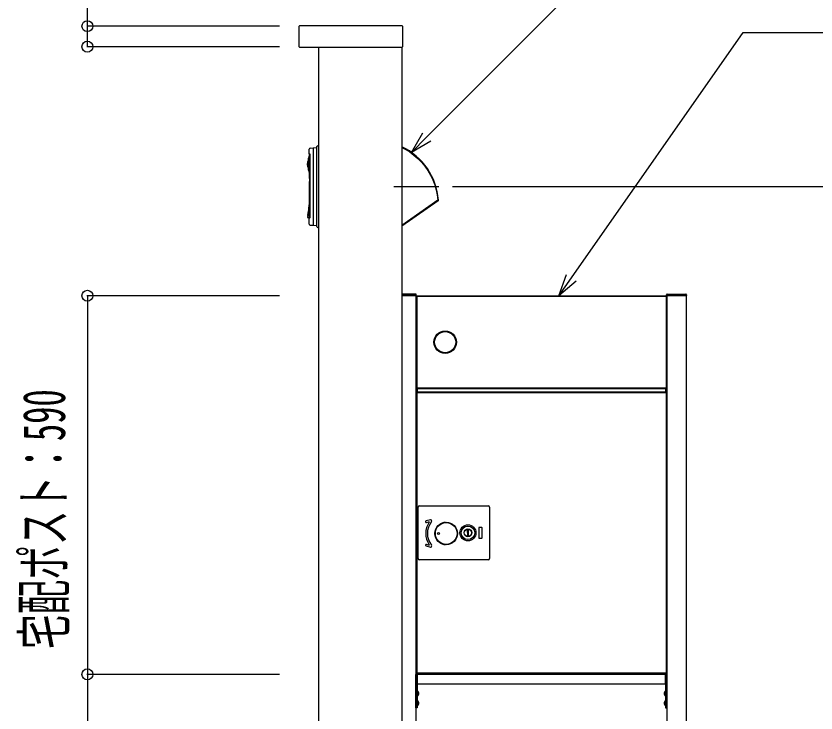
# Model space of a CAD drawing. Units: millimetres, scale not verified. Extents: x -8410 to 8410, y -5940 to 5940.
# Drawn here: x 3129 to 4375, y 2229 to 3315 of the extents above; entities that cross this region are included whole.
import ezdxf
from ezdxf.enums import TextEntityAlignment as Align

# ---------------------------------------------------------------- set-up
doc = ezdxf.new("R2010")
doc.units = ezdxf.units.MM
doc.header["$LTSCALE"] = 30
for name, color, linetype in [('0-3_YKK_13', 4, 'Continuous'), ('0-4_YKK_A1', 4, 'Continuous'), ('0-5_YKK_D', 6, 'Continuous')]:
    doc.layers.add(name, color=color, linetype=linetype)
doc.styles.add('ＭＳ ゴシック', font='')
doc.styles.get('ＭＳ ゴシック').set_extended_font_data('MS Gothic')

msp = doc.modelspace()

# ---------------------------------------------------------------- linework, layer by layer
at = {"layer": '0-3_YKK_13'}
for p, q in [((3569.54, 3299.1), (3569.54, 3268.1)), ((3730.54, 3300.1), (3570.54, 3300.1)), ((3731.54, 3268.1), (3731.54, 3299.1)), ((3570.54, 3267.1), (3730.54, 3267.1)), ((3585.57, 3100.43), (3585.57, 3107.97)), ((3587.07, 3109.57), (3591.95, 3109.86)), ((3591.95, 3109.96), (3597.8, 3110.32)), ((3591.95, 3109.96), (3591.95, 2989.24)), ((3597.8, 3110.32), (3597.8, 3111.82)), ((3597.8, 2988.88), (3597.8, 3110.32)), ((3599.02, 3113.14), (3600.04, 3113.23)), ((3585.81, 3097.06), (3584.65, 3093.7)), ((3585.76, 3099.86), (3585.76, 3099.2)), ((3586.27, 3100.39), (3587.36, 3100.43)), ((3587.36, 3000.81), (3587.36, 3100.43)), ((3584.65, 3075.13), (3585.81, 3071.76)), ((3585.77, 3069.69), (3585.76, 3069.45)), ((3585.76, 3069.49), (3585.76, 3067.07)), ((3586.01, 3066.86), (3585.76, 3065.58)), ((3586.01, 3066.86), (3585.97, 3066.86)), ((3585.76, 3065.58), (3585.76, 3062.18)), ((3585.99, 3062.18), (3585.76, 3062.18)), ((3585.76, 3057.71), (3585.76, 3053.56)), ((3585.99, 3057.71), (3585.76, 3057.71)), ((3585.99, 3062.18), (3585.99, 3057.71)), ((3585.76, 3053.56), (3585.76, 3025.43)), ((3717.54, 3049.6), (3787.79, 3049.6)), ((3585.12, 3020.68), (3583.91, 3009.04)), ((3585.9, 3021.16), (3585.63, 3021.15)), ((3585.76, 3025.43), (3585.76, 3021.91)), ((3585.76, 3021.91), (3585.76, 3021.87)), ((3586.27, 3001.4), (3586.27, 3018.03)), ((3586.41, 3018.59), (3586.41, 3018.57)), ((3586.41, 3018.57), (3586.46, 3018.48)), ((3786.02, 3028.41), (3730.04, 2989.21)), ((3786.58, 3027.59), (3730.04, 2988)), ((3786.02, 3028.41), (3786.3, 3028)), ((3583.47, 3008.85), (3583.05, 3004.81)), ((3583.45, 3004.57), (3583.15, 3001.72)), ((3583.45, 3004.57), (3583.31, 3004.57)), ((3583.5, 3004.57), (3583.45, 3004.57)), ((3583.97, 3009.04), (3583.5, 3004.57)), ((3583.73, 3009.04), (3583.91, 3009.04)), ((3583.91, 3009.04), (3583.97, 3009.04)), ((3587.36, 3000.81), (3583.64, 3001.14)), ((3585.57, 2991.23), (3585.57, 3000.81)), ((3587.07, 2989.63), (3591.95, 2989.34)), ((3591.95, 2989.24), (3597.8, 2988.88)), ((3597.8, 2987.38), (3597.8, 2988.88)), ((3599.02, 2986.06), (3600.04, 2985.97)), ((3753.04, 2879.6), (3753.34, 2879.6)), ((3753.04, 2879.6), (3753.04, 2878.8)), ((3753.34, 2879.6), (4141.74, 2879.6)), ((3753.34, 2878.8), (3753.34, 2879.6)), ((4141.74, 2878.8), (4141.74, 2879.6)), ((4142.04, 2879.6), (4141.74, 2879.6)), ((4142.04, 2879.6), (4142.54, 2879.6)), ((4142.04, 2878.8), (4142.04, 2879.6)), ((4142.54, 2879.6), (4142.54, 2878.8)), ((3753.04, 2878.8), (3752.54, 2878.8)), ((3752.54, 2878.6), (3752.54, 2878.8)), ((3753.04, 2878.8), (3753.34, 2878.8)), ((3753.34, 2878.8), (3753.34, 2878.6)), ((3753.34, 2878.8), (4141.74, 2878.8)), ((3753.34, 2878.6), (3753.34, 2735.6)), ((4141.74, 2878.8), (4141.74, 2878.6)), ((4142.04, 2878.8), (4141.74, 2878.8)), ((4142.54, 2878.6), (4141.74, 2878.6)), ((4141.74, 2878.6), (4141.74, 2735.6)), ((4142.54, 2878.8), (4142.04, 2878.8)), ((4142.54, 2878.8), (4142.54, 2878.6)), ((4142.54, 2878.6), (4142.54, 2735.6)), ((3753.34, 2735.6), (3752.54, 2735.6)), ((3752.54, 2735.4), (3752.54, 2735.6)), ((3753.04, 2734.6), (3752.54, 2734.6)), ((3752.54, 2729.6), (3752.54, 2734.6)), ((3753.04, 2735.4), (3753.34, 2735.4)), ((3753.04, 2735.4), (3753.04, 2734.6)), ((3753.04, 2734.6), (3753.34, 2734.6)), ((3753.34, 2735.4), (3753.34, 2735.6)), ((3753.34, 2735.4), (3753.34, 2734.6)), ((4141.74, 2735.4), (3753.34, 2735.4)), ((4141.74, 2734.6), (3753.34, 2734.6)), ((3753.34, 2734.6), (3753.34, 2729.6)), ((3754.14, 2734.6), (3754.14, 2729.6)), ((3754.24, 2729.6), (3754.24, 2734.6)), ((4140.84, 2734.6), (4140.84, 2729.6)), ((4140.94, 2734.6), (4140.94, 2729.6)), ((4141.74, 2735.4), (4141.74, 2735.6)), ((4142.54, 2735.6), (4141.74, 2735.6)), ((4141.74, 2735.4), (4141.74, 2734.6)), ((4142.04, 2735.4), (4141.74, 2735.4)), ((4142.04, 2734.6), (4141.74, 2734.6)), ((4141.74, 2734.6), (4141.74, 2729.6)), ((4142.04, 2735.4), (4142.54, 2735.4)), ((4142.04, 2734.6), (4142.04, 2735.4)), ((4142.54, 2734.6), (4142.04, 2734.6)), ((4142.54, 2735.6), (4142.54, 2735.4)), ((4142.54, 2735.4), (4142.54, 2734.6)), ((4142.54, 2734.6), (4142.54, 2729.6)), ((3752.54, 2728.8), (3752.54, 2729.6)), ((3752.54, 2729.6), (3753.04, 2729.6)), ((3753.04, 2728.8), (3752.54, 2728.8)), ((3752.54, 2728.6), (3752.54, 2728.8)), ((3753.04, 2729.6), (3753.34, 2729.6)), ((3753.04, 2729.6), (3753.04, 2728.8)), ((3753.04, 2728.8), (3753.34, 2728.8)), ((3753.34, 2729.6), (4141.74, 2729.6)), ((3753.34, 2728.8), (3753.34, 2729.6)), ((3753.34, 2728.8), (3753.34, 2728.6)), ((3753.34, 2728.8), (4141.74, 2728.8)), ((3753.34, 2728.6), (3753.34, 2291.6)), ((4141.74, 2728.8), (4141.74, 2729.6)), ((4142.04, 2729.6), (4141.74, 2729.6)), ((4141.74, 2728.8), (4141.74, 2728.6)), ((4142.04, 2728.8), (4141.74, 2728.8)), ((4142.54, 2728.6), (4141.74, 2728.6)), ((4141.74, 2728.6), (4141.74, 2291.6)), ((4142.04, 2729.6), (4142.54, 2729.6)), ((4142.04, 2728.8), (4142.04, 2729.6)), ((4142.54, 2728.8), (4142.54, 2728.6)), ((3755.54, 2470.09), (3755.54, 2550.11)), ((3757.53, 2552.1), (3864.55, 2552.1)), ((3866.54, 2550.11), (3866.54, 2470.09)), ((3774.53, 2530.29), (3767.73, 2528.6)), ((3768.34, 2526.17), (3772.31, 2527.16)), ((3854.54, 2518.35), (3850.54, 2518.35)), ((3834.02, 2505.12), (3833.86, 2515.11)), ((3850.04, 2517.85), (3850.04, 2502.35)), ((3855.04, 2502.35), (3855.04, 2517.85)), ((3832.22, 2505.09), (3834.02, 2505.12)), ((3850.54, 2501.85), (3854.54, 2501.85)), ((3767.73, 2489.59), (3774.53, 2487.9)), ((3772.31, 2491.03), (3768.34, 2492.02)), ((3864.55, 2468.1), (3757.53, 2468.1)), ((3753.34, 2291.6), (3752.54, 2291.6)), ((3752.54, 2291.4), (3752.54, 2291.6)), ((3753.04, 2290.6), (3752.54, 2290.6)), ((3753.04, 2291.4), (3753.34, 2291.4)), ((3753.04, 2291.4), (3753.04, 2290.6)), ((3753.04, 2290.6), (3753.34, 2290.6)), ((3753.34, 2291.4), (3753.34, 2291.6)), ((3753.34, 2291.4), (3753.34, 2290.6)), ((4141.74, 2291.4), (3753.34, 2291.4)), ((4141.74, 2290.6), (3753.34, 2290.6)), ((3753.34, 2290.6), (3753.34, 2289.6)), ((3754.14, 2289.6), (3753.34, 2289.6)), ((3754.14, 2290.6), (3754.14, 2289.6)), ((3763.64, 2289.6), (3754.14, 2289.6)), ((3764.24, 2289.6), (3763.64, 2289.6)), ((3764.14, 2290.1), (3764.14, 2290.6)), ((3764.24, 2290.4), (3764.14, 2290.4)), ((3764.24, 2290.4), (3764.24, 2290.6)), ((4133.34, 2290.4), (3764.24, 2290.4)), ((4133.34, 2290.6), (4133.34, 2290.4)), ((4133.34, 2290.4), (4133.34, 2289.6)), ((4133.44, 2290.4), (4133.34, 2290.4)), ((4133.94, 2289.6), (4133.34, 2289.6)), ((4133.44, 2290.1), (4133.44, 2290.6)), ((4140.94, 2289.6), (4133.94, 2289.6)), ((4140.94, 2290.6), (4140.94, 2289.6)), ((4141.74, 2291.4), (4141.74, 2291.6)), ((4141.74, 2291.4), (4141.74, 2290.6)), ((4142.04, 2291.4), (4141.74, 2291.4)), ((4142.04, 2290.6), (4141.74, 2290.6)), ((4142.54, 2290.4), (4141.74, 2290.4)), ((4142.04, 2291.4), (4142.54, 2291.4)), ((4142.04, 2290.6), (4142.04, 2291.4)), ((4142.54, 2290.6), (4142.04, 2290.6)), ((4142.54, 2291.6), (4142.54, 2291.4)), ((4142.54, 2291.4), (4142.54, 2290.6)), ((4142.54, 2290.6), (4142.54, 2290.4))]:
    msp.add_line(p, q, dxfattribs=at)
for points in [[(3730.04, 3110.51), (3735.34, 3107.84), (3742.33, 3103.58), (3748.94, 3098.75), (3755.12, 3093.39), (3760.84, 3087.54), (3766.06, 3081.25), (3770.74, 3074.54), (3774.85, 3067.46), (3778.36, 3060.08), (3781.25, 3052.42), (3783.5, 3044.56), (3785.1, 3036.53), (3786.02, 3028.41)], [(3585.76, 3099.2), (3585.78, 3098.74), (3585.81, 3097.06)], [(3585.82, 3071.87), (3585.8, 3070.84), (3585.78, 3070.09), (3585.76, 3069.63)], [(3585.76, 3067.07), (3585.77, 3067.02), (3585.8, 3066.94), (3585.86, 3066.89), (3585.94, 3066.86), (3585.97, 3066.86)], [(3585.63, 3021.15), (3585.47, 3021.12), (3585.32, 3021.04), (3585.21, 3020.92), (3585.14, 3020.76), (3585.12, 3020.68)], [(3585.76, 3021.87), (3585.9, 3021.16), (3586.05, 3020.39), (3586.41, 3018.59)], [(3787, 3028.48), (3786.95, 3028.48), (3786.02, 3028.41)], [(3786.3, 3028), (3786.42, 3027.83), (3786.51, 3027.7), (3786.56, 3027.62), (3786.58, 3027.59)], [(3752.54, 2878.8), (3752.54, 2879.6), (3753.04, 2879.6)], [(3753.34, 2878.6), (3752.54, 2878.6), (3752.54, 2735.6)], [(3752.54, 2734.6), (3752.54, 2735.4), (3753.04, 2735.4)], [(3753.34, 2728.6), (3752.54, 2728.6), (3752.54, 2291.6)], [(4142.54, 2728.6), (4142.54, 2291.6), (4141.74, 2291.6)], [(4142.54, 2729.6), (4142.54, 2728.8), (4142.04, 2728.8)], [(3797.9, 2526.38), (3797.08, 2526.3), (3796.27, 2526.19), (3795.47, 2526.04), (3794.67, 2525.85), (3793.88, 2525.62), (3793.11, 2525.36), (3792.35, 2525.06), (3791.61, 2524.73), (3790.89, 2524.37), (3790.19, 2523.97), (3789.5, 2523.54), (3788.84, 2523.07), (3788.19, 2522.58), (3787.57, 2522.05), (3786.98, 2521.5), (3786.41, 2520.92), (3785.87, 2520.32), (3785.36, 2519.69), (3784.88, 2519.03), (3784.42, 2518.35), (3784, 2517.65), (3783.62, 2516.94), (3783.27, 2516.21), (3782.96, 2515.46), (3782.68, 2514.7), (3782.43, 2513.92), (3782.22, 2513.13), (3782.05, 2512.34), (3781.92, 2511.54), (3781.82, 2510.73), (3781.76, 2509.92), (3781.74, 2509.11), (3781.76, 2508.29), (3781.82, 2507.48), (3781.92, 2506.66), (3782.05, 2505.86), (3782.22, 2505.06), (3782.43, 2504.28), (3782.67, 2503.5)], [(3782.64, 2514.69), (3782.92, 2515.45), (3783.23, 2516.2), (3783.58, 2516.93), (3783.97, 2517.65), (3784.39, 2518.35), (3784.84, 2519.03), (3785.32, 2519.68), (3785.83, 2520.31), (3786.36, 2520.91), (3786.94, 2521.5), (3787.53, 2522.05), (3788.15, 2522.58), (3788.8, 2523.07), (3789.46, 2523.53), (3790.14, 2523.96), (3790.84, 2524.36), (3791.57, 2524.73), (3792.31, 2525.06), (3793.07, 2525.36), (3793.85, 2525.62), (3794.63, 2525.85), (3795.43, 2526.04), (3796.24, 2526.19), (3797.05, 2526.3), (3797.87, 2526.38)], [(3782.82, 2514.57), (3783.09, 2515.32), (3783.4, 2516.05), (3783.74, 2516.78), (3784.12, 2517.49), (3784.53, 2518.18), (3784.97, 2518.85), (3785.44, 2519.5), (3785.94, 2520.12), (3786.46, 2520.71), (3787.01, 2521.28), (3787.59, 2521.83), (3788.19, 2522.35), (3788.82, 2522.84), (3789.47, 2523.3), (3790.13, 2523.73), (3790.82, 2524.13), (3791.52, 2524.49), (3792.24, 2524.83), (3792.97, 2525.13), (3793.73, 2525.39), (3794.5, 2525.63), (3795.28, 2525.82), (3796.07, 2525.98), (3796.86, 2526.1), (3797.66, 2526.19)], [(3797.7, 2526.19), (3797.07, 2526.13), (3796.44, 2526.04), (3795.82, 2525.93), (3795.2, 2525.8), (3794.59, 2525.64), (3793.99, 2525.47), (3793.39, 2525.27), (3792.81, 2525.05), (3792.23, 2524.81), (3791.67, 2524.55), (3791.11, 2524.27), (3790.57, 2523.97), (3790.04, 2523.65), (3789.52, 2523.31), (3789, 2522.95), (3788.5, 2522.57)], [(3796.66, 2526.08), (3796.86, 2526.1), (3797.06, 2526.13), (3797.26, 2526.15), (3797.46, 2526.17), (3797.66, 2526.19)], [(3797.87, 2491.81), (3797.05, 2491.89), (3796.24, 2492), (3795.43, 2492.16), (3794.63, 2492.34), (3793.85, 2492.57), (3793.07, 2492.83), (3792.32, 2493.13), (3791.58, 2493.46), (3790.86, 2493.82), (3790.16, 2494.22), (3789.47, 2494.65), (3788.8, 2495.12), (3788.15, 2495.61), (3787.53, 2496.14), (3786.94, 2496.69), (3786.38, 2497.27), (3785.84, 2497.87), (3785.33, 2498.5), (3784.84, 2499.16), (3784.39, 2499.84), (3783.97, 2500.54), (3783.59, 2501.25), (3783.24, 2501.98), (3782.92, 2502.73), (3782.64, 2503.49), (3782.4, 2504.27), (3782.19, 2505.06), (3782.01, 2505.86), (3781.88, 2506.66), (3781.79, 2507.46), (3781.73, 2508.27), (3781.71, 2509.08), (3781.73, 2509.9), (3781.79, 2510.72), (3781.88, 2511.53), (3782.01, 2512.34), (3782.19, 2513.13), (3782.39, 2513.92), (3782.64, 2514.69)], [(3797.66, 2492), (3796.86, 2492.09), (3796.07, 2492.21), (3795.28, 2492.37), (3794.5, 2492.56), (3793.73, 2492.8), (3792.98, 2493.06), (3792.24, 2493.36), (3791.52, 2493.7), (3790.82, 2494.06), (3790.14, 2494.46), (3789.47, 2494.89), (3788.82, 2495.35), (3788.19, 2495.84), (3787.59, 2496.36), (3787.01, 2496.91), (3786.46, 2497.48), (3785.94, 2498.07), (3785.44, 2498.69), (3784.97, 2499.34), (3784.53, 2500.01), (3784.12, 2500.7), (3783.75, 2501.4), (3783.41, 2502.12), (3783.1, 2502.85), (3782.83, 2503.6), (3782.59, 2504.36), (3782.39, 2505.14), (3782.22, 2505.92), (3782.09, 2506.71), (3782, 2507.5), (3781.94, 2508.29), (3781.92, 2509.08), (3781.94, 2509.88), (3782, 2510.68), (3782.09, 2511.48), (3782.22, 2512.27), (3782.38, 2513.04), (3782.59, 2513.81), (3782.82, 2514.57)], [(3833.86, 2515.11), (3832.06, 2515.08), (3832.22, 2505.09)], [(3782.67, 2503.5), (3782.95, 2502.74), (3783.27, 2502), (3783.62, 2501.26), (3784, 2500.54), (3784.42, 2499.84), (3784.87, 2499.16), (3785.35, 2498.51), (3785.86, 2497.88), (3786.4, 2497.28), (3786.97, 2496.7), (3787.57, 2496.14), (3788.19, 2495.61), (3788.83, 2495.12), (3789.49, 2494.66), (3790.18, 2494.23), (3790.88, 2493.83), (3791.6, 2493.47), (3792.35, 2493.13), (3793.11, 2492.83), (3793.88, 2492.57), (3794.67, 2492.34), (3795.47, 2492.16), (3796.27, 2492), (3797.08, 2491.89), (3797.9, 2491.81)], [(3788.51, 2495.62), (3789.01, 2495.24), (3789.52, 2494.88), (3790.04, 2494.54), (3790.57, 2494.22), (3791.11, 2493.92), (3791.67, 2493.64), (3792.23, 2493.38), (3792.81, 2493.14), (3793.39, 2492.92), (3793.99, 2492.73), (3794.59, 2492.55), (3795.21, 2492.39), (3795.82, 2492.26), (3796.44, 2492.15), (3797.07, 2492.07), (3797.7, 2492)], [(3796.7, 2492.12), (3796.9, 2492.09), (3797.1, 2492.06), (3797.3, 2492.04), (3797.5, 2492.02), (3797.7, 2492)], [(3752.54, 2290.6), (3752.54, 2291.4), (3753.04, 2291.4)], [(3753.34, 2290.4), (3752.54, 2290.4), (3752.54, 2290.6)], [(4133.34, 2289.6), (3764.24, 2289.6), (3764.24, 2290.4)], [(4141.74, 2290.6), (4141.74, 2289.6), (4140.94, 2289.6)]]:
    msp.add_lwpolyline(points, dxfattribs=at)
for centre, radius in [((3797.54, 2807.1), 17.45), ((3797.54, 2807.1), 16.45), ((3799.08, 2509.1), 17.68), ((3799.05, 2509.1), 17.5), ((3799.05, 2509.1), 17.11), ((3833.04, 2510.1), 12.5), ((3833.04, 2510.1), 10.59), ((3787.08, 2509.1), 1.75), ((3833.04, 2510.1), 6), ((3833.04, 2510.1), 5.7)]:
    msp.add_circle(centre, radius, dxfattribs=at)
for centre, radius, start, end in [((3570.54, 3299.1), 1, 90, 180), ((3730.54, 3299.1), 1, 0, 90), ((3570.54, 3268.1), 1, 180, 270), ((3730.54, 3268.1), 1, 270, 0), ((3587.16, 3107.97), 1.6, 93.49686, 180.00191), ((3599.13, 3111.82), 1.33, 94.96598, 179.99281), ((3687.26, 3021.29), 100, 4.12073, 64.67153), ((2810.57, 3084.41), 774.13, 0.50012, 0.68716), ((3586.29, 3099.86), 0.532, 91.97583, 179.76329), ((3070.63, 3084.19), 515.34, 358.63058, 1.43196), ((3594.46, 3084.41), 11.9, 145.3866, 214.6134), ((2810.57, 3084.41), 774.13, 359.49988, 0.50012), ((2810.57, 3084.41), 774.13, 359.31284, 359.49988), ((3586.94, 3018.02), 0.664, 135.72781, 178.40799), ((3786, 3028.41), 1, 305, 4.12073), ((3687.26, 3021.29), 100, 3.79522, 4.01656), ((3583.31, 3004.83), 0.26, 185.51252, 271.26225), ((3583.7, 3008.8), 0.24, 82.89221, 168.73386), ((3583.68, 3001.67), 0.532, 174.11895, 265.00039), ((3586.77, 3001.37), 0.504, 177.10971, 263.73397), ((3587.16, 2991.23), 1.6, 179.98475, 266.50716), ((3599.13, 2987.38), 1.33, 180.00719, 265.03402), ((3768.04, 2527.39), 1.25, 104, 284), ((3799.05, 2509.1), 31.75, 146.31167, 213.68833), ((3799.05, 2509.1), 29.25, 141.02124, 218.97876), ((3772.38, 2526.87), 0.3, 326.31167, 104), ((3774.95, 2528.6), 1.75, 321.02124, 104), ((3820.37, 2502.27), 32.97, 133.02751, 133.50945), ((3820.4, 2502.27), 32.97, 133.02751, 133.50945), ((3850.54, 2517.85), 0.5, 90, 180), ((3854.54, 2517.85), 0.5, 0, 90), ((3850.54, 2502.35), 0.5, 180, 270), ((3854.54, 2502.35), 0.5, 270, 0), ((3768.04, 2490.8), 1.25, 76, 256), ((3772.38, 2491.32), 0.3, 256, 33.68833), ((3774.95, 2489.6), 1.75, 256, 38.97876), ((3820.37, 2515.92), 32.97, 226.49055, 226.97249), ((3820.4, 2515.92), 32.97, 226.49055, 226.97249), ((3763.64, 2290.1), 0.5, 270, 0), ((4133.94, 2290.1), 0.5, 180, 270)]:
    msp.add_arc(centre, radius, start, end, dxfattribs=at)
for centre, major_axis in [((3757.55, 2550.09), (1.43, -1.43)), ((3864.53, 2550.09), (-1.43, -1.43)), ((3757.55, 2470.11), (1.43, 1.43)), ((3864.53, 2470.11), (-1.43, 1.43))]:
    msp.add_ellipse(centre, major_axis=major_axis, ratio=0.992433, start_param=2.3599926, end_param=3.9231927, dxfattribs=at)
at = {"layer": '0-4_YKK_A1'}
for p, q in [((3600.04, 3267.1), (3600.04, 1836.78)), ((3730.04, 3267.1), (3730.04, 1836.78)), ((3751.48, 2882.1), (3730.04, 2882.1)), ((3752.04, 2880.1), (3730.04, 2880.1)), ((3730.04, 2880.1), (3751.54, 2880.1)), ((3751.54, 2880.1), (3752.54, 2880.1)), ((3752.04, 2880.1), (3752.04, 1349.6)), ((3752.54, 2880.1), (3752.47, 2881.16)), ((4142.54, 2880.1), (4142.6, 2881.16)), ((4143.54, 2880.1), (4142.54, 2880.1)), ((4143.04, 2880.1), (4143.04, 1349.6)), ((4143.04, 2880.1), (4173.04, 2880.1)), ((4172.54, 2880.1), (4143.54, 2880.1)), ((4143.6, 2882.1), (4172.48, 2882.1)), ((4173.04, 2880.1), (4173.04, 1349.6)), ((4141.04, 2289.1), (3754.04, 2289.1)), ((3754.04, 2274.1), (3754.04, 2289.1)), ((4141.04, 2274.1), (4141.04, 2289.1)), ((4141.04, 2274.1), (3754.04, 2274.1)), ((3754.04, 2263.2), (3754.04, 2256)), ((3754.04, 2260.46), (3754.19, 2260.75)), ((3754.04, 2258.74), (3754.19, 2258.46)), ((3756.01, 2261.65), (3754.19, 2260.75)), ((3756.01, 2257.55), (3754.19, 2258.46)), ((4139.07, 2261.65), (4140.89, 2260.75)), ((4139.07, 2257.55), (4140.89, 2258.46)), ((4141.04, 2260.46), (4140.89, 2260.75)), ((4141.04, 2258.74), (4140.89, 2258.46)), ((4141.04, 2263.2), (4141.04, 2256)), ((3754.04, 2248.2), (3754.04, 2241)), ((3754.04, 2245.46), (3754.19, 2245.75)), ((3754.04, 2243.74), (3754.19, 2243.46)), ((3756.01, 2246.65), (3754.19, 2245.75)), ((4139.07, 2246.65), (4140.89, 2245.75)), ((4141.04, 2245.46), (4140.89, 2245.75)), ((4141.04, 2243.74), (4140.89, 2243.46)), ((4141.04, 2248.2), (4141.04, 2241)), ((3756.01, 2242.55), (3754.19, 2243.46)), ((4139.07, 2242.55), (4140.89, 2243.46))]:
    msp.add_line(p, q, dxfattribs=at)
msp.add_lwpolyline([(4173.47, 2881.16), (4173.54, 2880.1), (4172.54, 2880.1)], dxfattribs=at)
for points in [[(3752.04, 2237.6), (3752.04, 2289.6), (3754.04, 2289.6), (3754.04, 2237.6)], [(4143.04, 2237.6), (4143.04, 2289.6), (4141.04, 2289.6), (4141.04, 2237.6)]]:
    msp.add_lwpolyline(points, close=True, dxfattribs=at)
for centre, radius, start, end in [((3751.48, 2881.1), 1, 3.5, 90), ((4143.6, 2881.1), 1, 90, 176.5), ((4172.48, 2881.1), 1, 3.5, 90), ((3754.19, 2263.2), 0.154, 62.71904, 180), ((3752.34, 2259.6), 4.2, 297.28096, 62.71904), ((4142.74, 2259.6), 4.2, 117.28096, 242.71904), ((4140.89, 2263.2), 0.154, 0, 117.28096), ((3754.19, 2256), 0.154, 180, 297.28096), ((3754.19, 2248.2), 0.154, 62.71904, 180), ((3752.34, 2244.6), 4.2, 297.28096, 62.71904), ((4142.74, 2244.6), 4.2, 117.28096, 242.71904), ((4140.89, 2256), 0.154, 242.71904, 0), ((4140.89, 2248.2), 0.154, 0, 117.28096), ((3754.19, 2241), 0.154, 180, 297.28096), ((4140.89, 2241), 0.154, 242.71904, 0)]:
    msp.add_arc(centre, radius, start, end, dxfattribs=at)
at = {"layer": '0-5_YKK_D'}
for p, q in [((3539.54, 3299.6), (3239.04, 3299.6)), ((3539.54, 3267.6), (3239.04, 3267.6)), ((3808.79, 3049.6), (4791.04, 3049.6)), ((3539.54, 2879.6), (3239.04, 2879.6)), ((3240.04, 2879.6), (3240.04, 2289.6)), ((3539.54, 2289.6), (3239.04, 2289.6)), ((3539.54, 2289.6), (3239.04, 2289.6)), ((3240.04, 2289.6), (3240.04, 1799.6))]:
    msp.add_line(p, q, dxfattribs=at)
for points in [[(3744.94, 3102.98), (3768.98, 3127.02), (4442.06, 3800.1), (5587.89, 3800.1)], [(3240.04, 3267.6), (3240.04, 3299.6), (3240.04, 3503.2)], [(3974.79, 2879.6), (3994.3, 2907.45), (4261.88, 3289.6), (5176.23, 3289.6)], [(3775.43, 3120.58), (3744.94, 3102.98), (3762.54, 3133.46)], [(4001.76, 2902.23), (3974.79, 2879.6), (3986.83, 2912.68)]]:
    msp.add_lwpolyline(points, dxfattribs=at)
for centre in [(3240.04, 3299.6), (3240.04, 3267.6), (3240.04, 2879.6), (3240.04, 2289.6), (3240.04, 2289.6)]:
    msp.add_circle(centre, 8.5, dxfattribs=at)

# ---------------------------------------------------------------- texts
at = {"layer": '0-5_YKK_D', "style": 'ＭＳ ゴシック', "width": 0.6}
msp.add_text('宅配ポスト：590', height=65.98, rotation=90, dxfattribs=at).set_placement((3225.04, 2329), align=Align.BOTTOM_LEFT)

doc.saveas('drawing.dxf')
